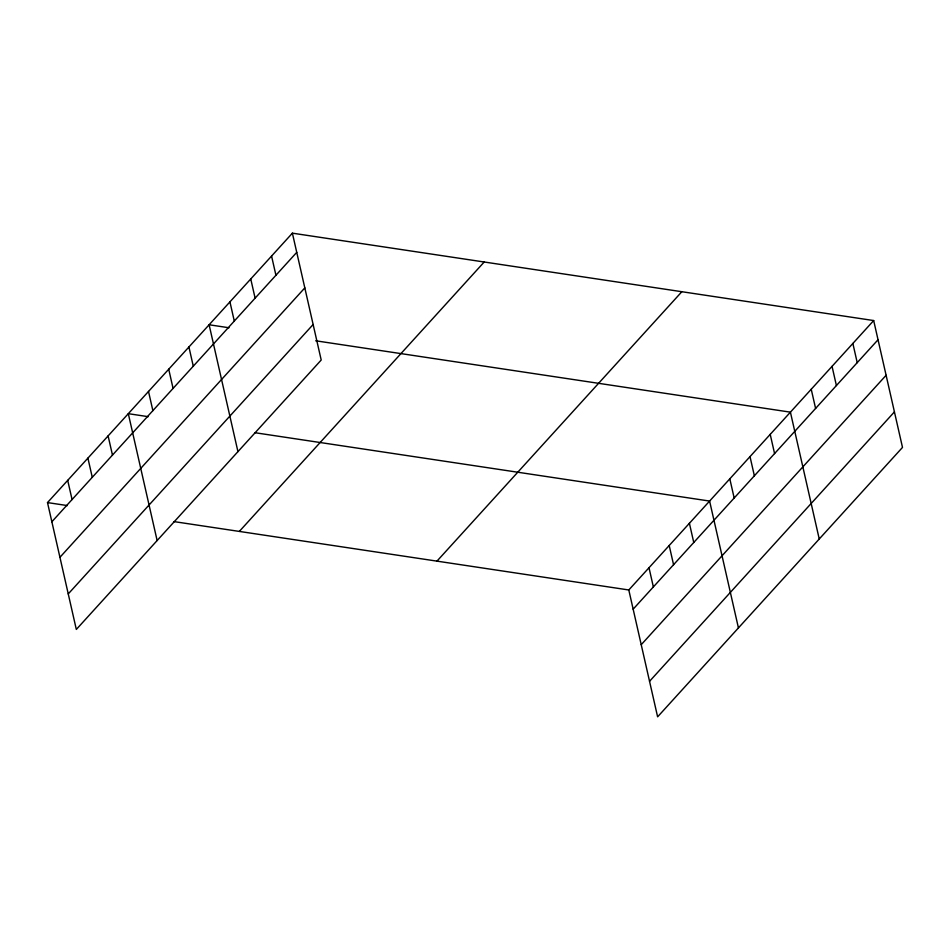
<?xml version="1.0" encoding="UTF-8"?>
<svg xmlns="http://www.w3.org/2000/svg" width="950" height="950" viewBox="0 0 950 950"><rect width="100%" height="100%" fill="white"/><g stroke="black" fill="none" stroke-linecap="round" stroke-linejoin="round"><path stroke-width="1.43" d="M292.386 233.166L321.207 360.026L76.321 629.446L47.5 502.586L292.386 233.166L873.679 320.554L902.5 447.414L657.614 716.834L628.793 589.974L873.679 320.554M51.858 521.776L296.744 252.356M59.933 557.306L304.819 287.886M68.246 593.916L313.132 324.496M239.329 531.418L484.203 261.998M436.964 561.129L681.851 291.709M633.163 609.164L878.038 339.744M641.226 644.694L886.113 375.274M649.551 681.304L894.425 411.884M229.009 327.762L209.119 324.769L237.939 451.63M315.697 340.789L790.412 412.157L819.244 539.018M148.2 416.67L128.309 413.678L157.13 540.538M254.778 432.689L709.602 501.066L738.435 627.926M47.5 502.586L67.391 505.578M173.969 521.597L628.793 589.974M852.863 343.449L857.221 362.651M832.046 366.356L836.404 385.546M811.229 389.251L815.599 408.452M770.212 434.387L774.571 453.577M750.013 456.606L754.371 475.808M729.814 478.836L734.172 498.037M689.403 523.296L693.761 542.486M669.204 545.514L673.562 564.716M649.004 567.744L653.363 586.946M271.569 256.061L275.928 275.262M250.752 278.967L255.111 298.158M229.936 301.863L234.294 321.064M188.919 346.988L193.277 366.189M168.72 369.218L173.078 388.419M148.509 391.447L152.879 410.637M108.11 435.907L112.468 455.098M87.911 458.126L92.269 477.327M67.699 480.356L72.069 499.558"/></g></svg>
